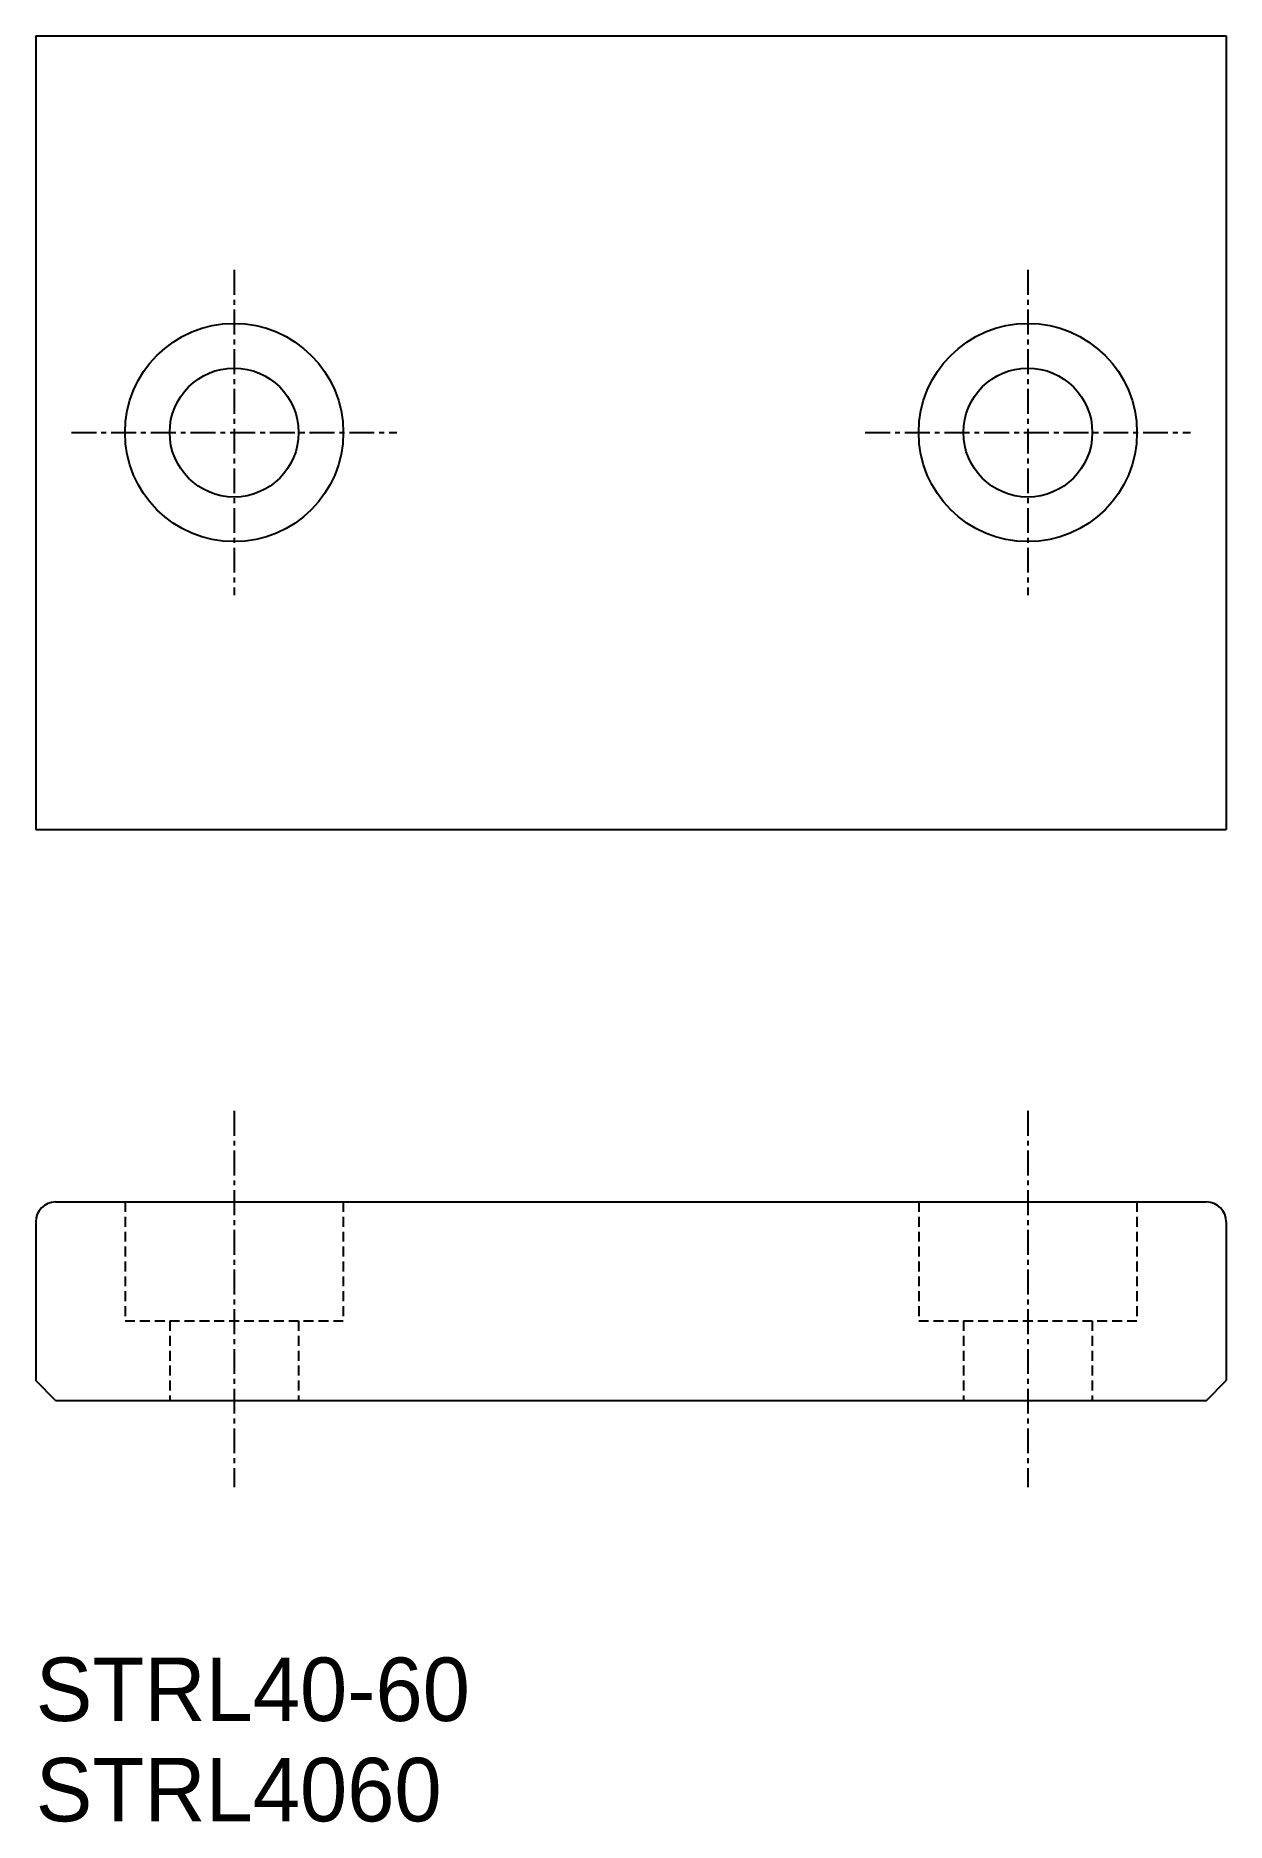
# Model space of a CAD drawing. Extents: x 10 to 70, y 10 to 100.
import ezdxf

# ---------------------------------------------------------------- set-up
doc = ezdxf.new("R2010")
doc.units = 0
doc.linetypes.add('CENTER', pattern=[2, 1.25, -0.25, 0.25, -0.25])
doc.linetypes.add('DASHED', pattern=[0.75, 0.5, -0.25])
doc.layers.get('0').update_dxf_attribs({"linetype": 'CONTINUOUS'})
doc.layers.add('CENTER', color=1, linetype='CENTER')

msp = doc.modelspace()

# ---------------------------------------------------------------- linework, layer by layer
at = {"color": 7, "linetype": 'CONTINUOUS'}
for p, q in [((10, 100), (70, 100)), ((10, 100), (10, 60)), ((70, 100), (70, 60)), ((10, 60), (70, 60)), ((11, 41.22), (69, 41.22)), ((10, 40.22), (10, 32.22)), ((70, 40.22), (70, 32.22)), ((11, 31.22), (10, 32.22)), ((69, 31.22), (70, 32.22)), ((11, 31.22), (69, 31.22))]:
    msp.add_line(p, q, dxfattribs=at)
at = {"color": 3, "linetype": 'DASHED'}
for p, q in [((14.5, 41.22), (14.5, 35.22)), ((25.5, 41.22), (25.5, 35.22)), ((54.5, 41.22), (54.5, 35.22)), ((65.5, 41.22), (65.5, 35.22)), ((14.5, 35.22), (25.5, 35.22)), ((16.75, 35.22), (16.75, 31.22)), ((23.25, 35.22), (23.25, 31.22)), ((54.5, 35.22), (65.5, 35.22)), ((56.75, 35.22), (56.75, 31.22)), ((63.25, 35.22), (63.25, 31.22)), ((25.5, 31.22), (25.5, 31.22)), ((65.5, 31.22), (65.5, 31.22))]:
    msp.add_line(p, q, dxfattribs=at)
at = {"color": 7, "linetype": 'CONTINUOUS'}
for centre, radius in [((20, 80), 5.5), ((60, 80), 5.5), ((20, 80), 3.25), ((60, 80), 3.25)]:
    msp.add_circle(centre, radius, dxfattribs=at)
for centre, start, end in [((11, 40.22), 90, 180), ((69, 40.22), 0, 90)]:
    msp.add_arc(centre, 1, start, end, dxfattribs=at)
at = {"layer": 'CENTER', "color": 1, "linetype": 'CENTER'}
for p, q in [((20, 88.195), (20, 71.805)), ((60, 88.195), (60, 71.805)), ((11.805, 80), (28.195, 80)), ((51.805, 80), (68.195, 80)), ((20, 45.808), (20, 26.847)), ((60, 45.808), (60, 26.847))]:
    msp.add_line(p, q, dxfattribs=at)

# ---------------------------------------------------------------- texts
at = {"color": 7, "linetype": 'CONTINUOUS'}
for s, p in [('STRL40-60', (10, 15.058)), ('STRL4060', (10, 10))]:
    msp.add_text(s, height=3.2, dxfattribs=at).set_placement(p)

doc.saveas('drawing.dxf')
